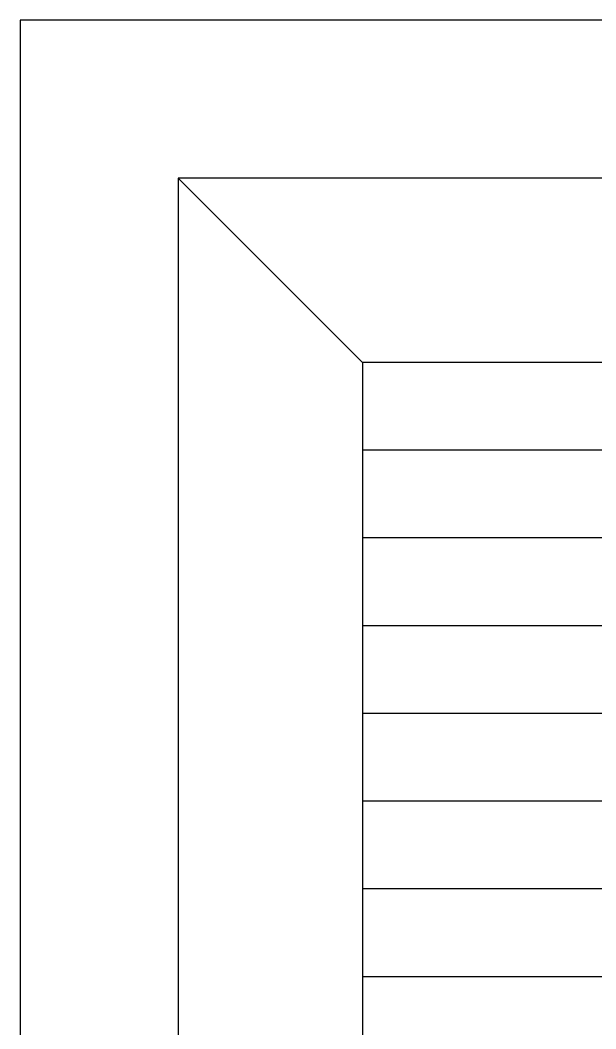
# Model space of a CAD drawing. Header units: inches. Extents: x 58 to 28157, y 27 to 25596.
# Drawn here: x 9648 to 10304, y 19920 to 21069 of the extents above; entities that cross this region are included whole.
import ezdxf

# ---------------------------------------------------------------- set-up
doc = ezdxf.new("R2010")
doc.units = ezdxf.units.IN
doc.header["$MEASUREMENT"] = 0
doc.linetypes.add('HIDDEN', pattern=[2, 1, -1])
for name, color, linetype in [('00-데크해치15', 15, 'Continuous'), ('4', 4, 'Continuous'), ('ETC', 1, 'HIDDEN')]:
    doc.layers.add(name, color=color, linetype=linetype)

msp = doc.modelspace()

# ---------------------------------------------------------------- linework, layer by layer
at = {"layer": '00-데크해치15', "color": 8}
for p, q in [((18638.1, 20579.2), (10038.1, 20579.2)), ((18638.1, 20479.2), (10038.1, 20479.2)), ((18638.1, 20379.2), (10038.1, 20379.2)), ((18638.1, 20279.2), (10038.1, 20279.2)), ((18638.1, 20179.2), (10038.1, 20179.2)), ((18638.1, 20079.2), (10038.1, 20079.2)), ((18638.1, 19979.2), (10038.1, 19979.2))]:
    msp.add_line(p, q, dxfattribs=at)
at = {"layer": '4'}
for p, q in [((16098.1, 21069.2), (9648.1, 21069.2)), ((9648.1, 21069.2), (9648.1, 19794.2))]:
    msp.add_line(p, q, dxfattribs=at)
at = {"layer": 'ETC', "linetype": 'Continuous'}
for p, q in [((16278.1, 20889.2), (9828.1, 20889.2)), ((9828.1, 20889.2), (9828.1, 19614.2)), ((10038.1, 20679.2), (9828.1, 20889.2)), ((16488.1, 20679.2), (10038.1, 20679.2)), ((10038.1, 20679.2), (10038.1, 19614.2))]:
    msp.add_line(p, q, dxfattribs=at)

doc.saveas('drawing.dxf')
